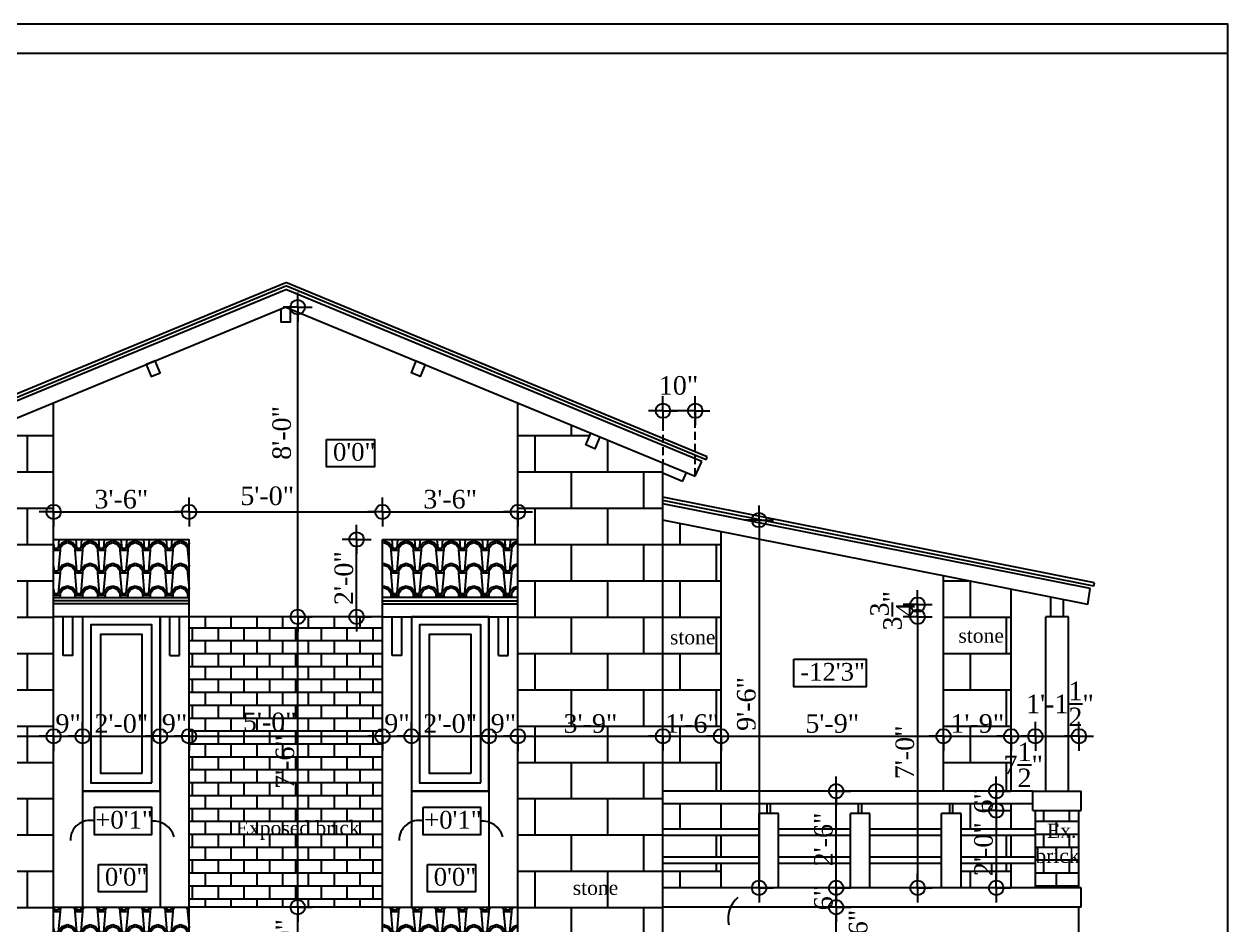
# Model space of a CAD drawing. Extents: x -2842 to -33, y 60 to 555.
# Drawn here: x -1063.2 to -689.8, y 275.9 to 555.1 of the extents above; entities that cross this region are included whole.
import ezdxf

# ---------------------------------------------------------------- set-up
doc = ezdxf.new("R2010")
doc.units = 0
doc.header["$LTSCALE"] = 20
doc.header["$MEASUREMENT"] = 0
doc.header["$PDMODE"] = 34
doc.linetypes.add('HIDDEN2', pattern=[0.1875, 0.125, -0.0625])
doc.layers.get('0').update_dxf_attribs({"linetype": 'CONTINUOUS'})
doc.layers.get('DEFPOINTS').update_dxf_attribs({"linetype": 'CONTINUOUS'})
for name, color, linetype in [('border', 230, 'CONTINUOUS'), ('DIMLINE', 254, 'CONTINUOUS'), ('handrail', 1, 'CONTINUOUS'), ('levels', 2, 'CONTINUOUS'), ('Stone', 8, 'CONTINUOUS'), ('TEXTS', 2, 'CONTINUOUS'), ('tile', 22, 'CONTINUOUS'), ('wall', 13, 'CONTINUOUS'), ('WINDOW', 4, 'CONTINUOUS'), ('WOOD', 7, 'CONTINUOUS')]:
    doc.layers.add(name, color=color, linetype=linetype)
doc.layers.add('correct', color=230, linetype='CONTINUOUS', plot=False)
doc.styles.add('DIMTEXT', font='times_1.ttf')
doc.styles.add('STYLE1', font='times_1.ttf')
doc.styles.add('style5', font='times_1.ttf')
doc.dimstyles.new('ARCH_48_0', dxfattribs={"dimtxt": 5.75, "dimasz": 2.25, "dimexe": 0.25, "dimexo": 0, "dimgap": 1, "dimtad": 1, "dimzin": 3, "dimdsep": 46, "dimlunit": 4, "dimtxsty": 'DIMTEXT', "dimblk": 'BLK', "dimcen": 0, "dimdle": 0.09375, "dimse1": 1, "dimse2": 1, "dimclrd": 254, "dimclrt": 3, "dimadec": 1, "dimazin": 0, "dimtfac": 1, "dimtix": 1, "dimtmove": 2, "dimatfit": 3, "dimldrblk": 'NONE', "dimfxl": 0.25, "dimtvp": 1.4625, "dimtolj": 1, "dimtzin": 15, "dimarcsym": 0})
pattern_1 = [(274.9697, (-144.52428, 7), (-6.99993915, 84.00000736), [6.464304, -155.143247]), (180, (-143.964, 0.56), (-7, -7), [0.56, -6.44]), (0, (-150.964, 0), (7, 7), [1.96, -5.04]), (90, (-149.004, 0), (-7, 7), [0.7, -6.3]), (270, (-144.524, 0.7), (7, -7), [0.7, -6.3]), (0, (-144.524, 0), (7, 7), [0.56, -6.44]), (0, (-150.964, 0.56), (7, 7), [1.4, -5.6]), (85.0303, (-149.56428, 0.56), (6.99993915, 84.00000736), [6.464304, -155.143247]), (52.6961, (-149.56428, 0.91), (-90.99990123, -119.00007519), [1.848056, -182.95725]), (18.4349, (-148.4443, 2.38), (14.000003, 6.999989), [1.770874, -20.365065]), (341.5651, (-146.7643, 2.94), (-14.000003, 6.999989), [1.770874, -20.365065]), (307.3039, (-145.08428, 2.38), (90.99990123, -119.00007519), [1.848056, -182.95725]), (20.2249, (-148.09428, 1.89), (-76.99998085, -28.00005835), [1.417395, -140.321804]), (339.7751, (-146.76428, 2.38), (76.99998085, -28.00005835), [1.417395, -140.321804]), (307.4054, (-145.43428, 1.89), (70.00006967, -90.99994725), [1.498063, -148.308475]), (52.5946, (-149.00428, 0.7), (-70.00006967, -90.99994725), [1.498063, -148.308475])]
pattern_2 = [(0, (-150.9643, 0), (0, 4), []), (90, (-150.964, 0), (-8, 5e-16), [4, -4]), (90, (-146.964, 0), (-8, 5e-16), [-4, 4])]
pattern_3 = [(0, (-150.964, 0), (0, 11.25), []), (90, (-150.964, 0), (-22.5, 1e-15), [11.25, -11.25]), (90, (-139.714, 0), (-22.5, 1e-15), [-11.25, 11.25])]

# ---------------------------------------------------------------- blocks, each defined once
blk = doc.blocks.new('BLK')
for q in [(0, 2), (-2, 0), (2, 0), (0, -2)]:
    blk.add_line((0, 0), q)
blk.add_circle((0, 0), 1)
blk = doc.blocks.new('*D110')
at = {"layer": 'DEFPOINTS', "color": 0, "lineweight": -2}
for p in [(-1099.05, 334.34), (-1054.05, 334.34), (-1054.05, 334.34)]:
    blk.add_point(p, dxfattribs=at)
at = {"layer": 'DIMLINE', "color": 254, "lineweight": -2}
blk.add_line((-1096.8, 334.34), (-1056.3, 334.34), dxfattribs=at)
at = {"layer": 'DIMLINE', "color": 254, "lineweight": -2, "xscale": 2.25, "yscale": 2.25, "zscale": 2.25, "rotation": 180}
blk.add_blockref('BLK', (-1099.05, 334.34), dxfattribs=at)
at = {"layer": 'DIMLINE', "color": 254, "lineweight": -2, "xscale": 2.25, "yscale": 2.25, "zscale": 2.25}
blk.add_blockref('BLK', (-1054.05, 334.34), dxfattribs=at)
at = {"layer": 'DIMLINE', "color": 3, "lineweight": -2, "insert": (-1076.55, 338.27), "char_height": 5.75, "attachment_point": 5, "style": 'DIMTEXT'}
blk.add_mtext('\\A1;3\'-9"', dxfattribs=at)
blk = doc.blocks.new('_None')
blk = doc.blocks.new('*D111')
at = {"layer": 'DEFPOINTS', "color": 0, "lineweight": -2}
for p in [(-1045.05, 334.34), (-1054.05, 320.71), (-1045.05, 320.71)]:
    blk.add_point(p, dxfattribs=at)
at = {"layer": 'DIMLINE', "color": 254, "lineweight": -2}
blk.add_line((-1051.8, 334.34), (-1047.3, 334.34), dxfattribs=at)
at = {"layer": 'DIMLINE', "color": 254, "lineweight": -2, "xscale": 2.25, "yscale": 2.25, "zscale": 2.25, "rotation": 180}
blk.add_blockref('BLK', (-1054.05, 334.34), dxfattribs=at)
at = {"layer": 'DIMLINE', "color": 254, "lineweight": -2, "xscale": 2.25, "yscale": 2.25, "zscale": 2.25}
blk.add_blockref('BLK', (-1045.05, 334.34), dxfattribs=at)
at = {"layer": 'DIMLINE', "color": 3, "lineweight": -2, "insert": (-1049.55, 338.27), "char_height": 5.75, "attachment_point": 5, "style": 'DIMTEXT'}
blk.add_mtext('\\A1;9"', dxfattribs=at)
blk = doc.blocks.new('*D112')
at = {"layer": 'DEFPOINTS', "color": 0, "lineweight": -2}
for p in [(-1021.05, 334.34), (-1045.05, 323.77), (-1021.05, 323.77)]:
    blk.add_point(p, dxfattribs=at)
at = {"layer": 'DIMLINE', "color": 254, "lineweight": -2}
blk.add_line((-1042.8, 334.34), (-1023.3, 334.34), dxfattribs=at)
at = {"layer": 'DIMLINE', "color": 254, "lineweight": -2, "xscale": 2.25, "yscale": 2.25, "zscale": 2.25, "rotation": 180}
blk.add_blockref('BLK', (-1045.05, 334.34), dxfattribs=at)
at = {"layer": 'DIMLINE', "color": 254, "lineweight": -2, "xscale": 2.25, "yscale": 2.25, "zscale": 2.25}
blk.add_blockref('BLK', (-1021.05, 334.34), dxfattribs=at)
at = {"layer": 'DIMLINE', "color": 3, "lineweight": -2, "insert": (-1033.05, 338.26), "char_height": 5.75, "attachment_point": 5, "style": 'DIMTEXT'}
blk.add_mtext('\\A1;2\'-0"', dxfattribs=at)
blk = doc.blocks.new('*D113')
at = {"layer": 'DEFPOINTS', "color": 0, "lineweight": -2}
for p in [(-1012.05, 334.34), (-1021.05, 327.15), (-1012.05, 327.15)]:
    blk.add_point(p, dxfattribs=at)
at = {"layer": 'DIMLINE', "color": 254, "lineweight": -2}
blk.add_line((-1018.8, 334.34), (-1014.3, 334.34), dxfattribs=at)
at = {"layer": 'DIMLINE', "color": 254, "lineweight": -2, "xscale": 2.25, "yscale": 2.25, "zscale": 2.25, "rotation": 180}
blk.add_blockref('BLK', (-1021.05, 334.34), dxfattribs=at)
at = {"layer": 'DIMLINE', "color": 254, "lineweight": -2, "xscale": 2.25, "yscale": 2.25, "zscale": 2.25}
blk.add_blockref('BLK', (-1012.05, 334.34), dxfattribs=at)
at = {"layer": 'DIMLINE', "color": 3, "lineweight": -2, "insert": (-1016.55, 338.27), "char_height": 5.75, "attachment_point": 5, "style": 'DIMTEXT'}
blk.add_mtext('\\A1;9"', dxfattribs=at)
blk = doc.blocks.new('*D114')
at = {"layer": 'DEFPOINTS', "color": 0, "lineweight": -2}
for p in [(-952.05, 334.34), (-1012.05, 327.15), (-952.05, 327.15)]:
    blk.add_point(p, dxfattribs=at)
at = {"layer": 'DIMLINE', "color": 254, "lineweight": -2}
blk.add_line((-1009.8, 334.34), (-954.3, 334.34), dxfattribs=at)
at = {"layer": 'DIMLINE', "color": 254, "lineweight": -2, "xscale": 2.25, "yscale": 2.25, "zscale": 2.25, "rotation": 180}
blk.add_blockref('BLK', (-1012.05, 334.34), dxfattribs=at)
at = {"layer": 'DIMLINE', "color": 254, "lineweight": -2, "xscale": 2.25, "yscale": 2.25, "zscale": 2.25}
blk.add_blockref('BLK', (-952.05, 334.34), dxfattribs=at)
at = {"layer": 'DIMLINE', "color": 3, "lineweight": -2, "insert": (-987.01, 338.75), "char_height": 5.75, "attachment_point": 5, "style": 'DIMTEXT'}
blk.add_mtext('\\A1;5\'-0"', dxfattribs=at)
blk = doc.blocks.new('*D115')
at = {"layer": 'DEFPOINTS', "color": 0, "lineweight": -2}
for p in [(-943.05, 334.34), (-952.05, 329.84), (-943.05, 329.84)]:
    blk.add_point(p, dxfattribs=at)
at = {"layer": 'DIMLINE', "color": 254, "lineweight": -2}
blk.add_line((-949.8, 334.34), (-945.3, 334.34), dxfattribs=at)
at = {"layer": 'DIMLINE', "color": 254, "lineweight": -2, "xscale": 2.25, "yscale": 2.25, "zscale": 2.25, "rotation": 180}
blk.add_blockref('BLK', (-952.05, 334.34), dxfattribs=at)
at = {"layer": 'DIMLINE', "color": 254, "lineweight": -2, "xscale": 2.25, "yscale": 2.25, "zscale": 2.25}
blk.add_blockref('BLK', (-943.05, 334.34), dxfattribs=at)
at = {"layer": 'DIMLINE', "color": 3, "lineweight": -2, "insert": (-947.55, 338.27), "char_height": 5.75, "attachment_point": 5, "style": 'DIMTEXT'}
blk.add_mtext('\\A1;9"', dxfattribs=at)
blk = doc.blocks.new('*D116')
at = {"layer": 'DEFPOINTS', "color": 0, "lineweight": -2}
for p in [(-919.05, 334.34), (-943.05, 324.04), (-919.05, 324.04)]:
    blk.add_point(p, dxfattribs=at)
at = {"layer": 'DIMLINE', "color": 254, "lineweight": -2}
blk.add_line((-940.8, 334.34), (-921.3, 334.34), dxfattribs=at)
at = {"layer": 'DIMLINE', "color": 254, "lineweight": -2, "xscale": 2.25, "yscale": 2.25, "zscale": 2.25, "rotation": 180}
blk.add_blockref('BLK', (-943.05, 334.34), dxfattribs=at)
at = {"layer": 'DIMLINE', "color": 254, "lineweight": -2, "xscale": 2.25, "yscale": 2.25, "zscale": 2.25}
blk.add_blockref('BLK', (-919.05, 334.34), dxfattribs=at)
at = {"layer": 'DIMLINE', "color": 3, "lineweight": -2, "insert": (-931.05, 338.26), "char_height": 5.75, "attachment_point": 5, "style": 'DIMTEXT'}
blk.add_mtext('\\A1;2\'-0"', dxfattribs=at)
blk = doc.blocks.new('*D117')
at = {"layer": 'DEFPOINTS', "color": 0, "lineweight": -2}
for p in [(-910.05, 334.34), (-919.05, 324.04), (-910.05, 322.42)]:
    blk.add_point(p, dxfattribs=at)
at = {"layer": 'DIMLINE', "color": 254, "lineweight": -2}
blk.add_line((-916.8, 334.34), (-912.3, 334.34), dxfattribs=at)
at = {"layer": 'DIMLINE', "color": 254, "lineweight": -2, "xscale": 2.25, "yscale": 2.25, "zscale": 2.25, "rotation": 180}
blk.add_blockref('BLK', (-919.05, 334.34), dxfattribs=at)
at = {"layer": 'DIMLINE', "color": 254, "lineweight": -2, "xscale": 2.25, "yscale": 2.25, "zscale": 2.25}
blk.add_blockref('BLK', (-910.05, 334.34), dxfattribs=at)
at = {"layer": 'DIMLINE', "color": 3, "lineweight": -2, "insert": (-914.55, 338.27), "char_height": 5.75, "attachment_point": 5, "style": 'DIMTEXT'}
blk.add_mtext('\\A1;9"', dxfattribs=at)
blk = doc.blocks.new('*D118')
at = {"layer": 'DEFPOINTS', "color": 0, "lineweight": -2}
for p in [(-865.05, 334.34), (-910.05, 322.42), (-865.05, 322.42)]:
    blk.add_point(p, dxfattribs=at)
at = {"layer": 'DIMLINE', "color": 254, "lineweight": -2}
blk.add_line((-907.8, 334.34), (-867.3, 334.34), dxfattribs=at)
at = {"layer": 'DIMLINE', "color": 254, "lineweight": -2, "xscale": 2.25, "yscale": 2.25, "zscale": 2.25, "rotation": 180}
blk.add_blockref('BLK', (-910.05, 334.34), dxfattribs=at)
at = {"layer": 'DIMLINE', "color": 254, "lineweight": -2, "xscale": 2.25, "yscale": 2.25, "zscale": 2.25}
blk.add_blockref('BLK', (-865.05, 334.34), dxfattribs=at)
at = {"layer": 'DIMLINE', "color": 3, "lineweight": -2, "insert": (-887.55, 338.27), "char_height": 5.75, "attachment_point": 5, "style": 'DIMTEXT'}
blk.add_mtext('\\A1;3\'-9"', dxfattribs=at)
blk = doc.blocks.new('*D119')
at = {"layer": 'DEFPOINTS', "color": 0, "lineweight": -2}
for p in [(-865.05, 354.96), (-847.05, 354.96), (-847.05, 334.34)]:
    blk.add_point(p, dxfattribs=at)
at = {"layer": 'DIMLINE', "color": 254, "lineweight": -2}
blk.add_line((-862.8, 334.34), (-849.3, 334.34), dxfattribs=at)
at = {"layer": 'DIMLINE', "color": 254, "lineweight": -2, "xscale": 2.25, "yscale": 2.25, "zscale": 2.25, "rotation": 180}
blk.add_blockref('BLK', (-865.05, 334.34), dxfattribs=at)
at = {"layer": 'DIMLINE', "color": 254, "lineweight": -2, "xscale": 2.25, "yscale": 2.25, "zscale": 2.25}
blk.add_blockref('BLK', (-847.05, 334.34), dxfattribs=at)
at = {"layer": 'DIMLINE', "color": 3, "lineweight": -2, "insert": (-856.05, 338.26), "char_height": 5.75, "attachment_point": 5, "style": 'DIMTEXT'}
blk.add_mtext('\\A1;1\'-6"', dxfattribs=at)
blk = doc.blocks.new('*D120')
at = {"layer": 'DEFPOINTS', "color": 0, "lineweight": -2}
for p in [(-847.05, 354.96), (-778.05, 354.96), (-778.05, 334.34)]:
    blk.add_point(p, dxfattribs=at)
at = {"layer": 'DIMLINE', "color": 254, "lineweight": -2}
blk.add_line((-844.8, 334.34), (-780.3, 334.34), dxfattribs=at)
at = {"layer": 'DIMLINE', "color": 254, "lineweight": -2, "xscale": 2.25, "yscale": 2.25, "zscale": 2.25, "rotation": 180}
blk.add_blockref('BLK', (-847.05, 334.34), dxfattribs=at)
at = {"layer": 'DIMLINE', "color": 254, "lineweight": -2, "xscale": 2.25, "yscale": 2.25, "zscale": 2.25}
blk.add_blockref('BLK', (-778.05, 334.34), dxfattribs=at)
at = {"layer": 'DIMLINE', "color": 3, "lineweight": -2, "insert": (-812.55, 338.27), "char_height": 5.75, "attachment_point": 5, "style": 'DIMTEXT'}
blk.add_mtext('\\A1;5\'-9"', dxfattribs=at)
blk = doc.blocks.new('*D121')
at = {"layer": 'DEFPOINTS', "color": 0, "lineweight": -2}
for p in [(-778.05, 354.96), (-757.05, 354.96), (-757.05, 334.34)]:
    blk.add_point(p, dxfattribs=at)
at = {"layer": 'DIMLINE', "color": 254, "lineweight": -2}
blk.add_line((-775.8, 334.34), (-759.3, 334.34), dxfattribs=at)
at = {"layer": 'DIMLINE', "color": 254, "lineweight": -2, "xscale": 2.25, "yscale": 2.25, "zscale": 2.25, "rotation": 180}
blk.add_blockref('BLK', (-778.05, 334.34), dxfattribs=at)
at = {"layer": 'DIMLINE', "color": 254, "lineweight": -2, "xscale": 2.25, "yscale": 2.25, "zscale": 2.25}
blk.add_blockref('BLK', (-757.05, 334.34), dxfattribs=at)
at = {"layer": 'DIMLINE', "color": 3, "lineweight": -2, "insert": (-767.55, 338.27), "char_height": 5.75, "attachment_point": 5, "style": 'DIMTEXT'}
blk.add_mtext('\\A1;1\'-9"', dxfattribs=at)
blk = doc.blocks.new('*D122')
at = {"layer": 'DEFPOINTS', "color": 0, "lineweight": -2}
for p in [(-757.05, 344.58), (-749.55, 334.34), (-749.55, 308.77)]:
    blk.add_point(p, dxfattribs=at)
at = {"layer": 'DIMLINE', "color": 254, "lineweight": -2}
blk.add_line((-754.8, 334.34), (-751.8, 334.34), dxfattribs=at)
at = {"layer": 'DIMLINE', "color": 254, "lineweight": -2, "xscale": 2.25, "yscale": 2.25, "zscale": 2.25, "rotation": 180}
blk.add_blockref('BLK', (-757.05, 334.34), dxfattribs=at)
at = {"layer": 'DIMLINE', "color": 254, "lineweight": -2, "xscale": 2.25, "yscale": 2.25, "zscale": 2.25}
blk.add_blockref('BLK', (-749.55, 334.34), dxfattribs=at)
at = {"layer": 'DIMLINE', "color": 3, "lineweight": -2, "insert": (-753.3, 325.48), "char_height": 5.75, "attachment_point": 5, "style": 'DIMTEXT'}
blk.add_mtext('\\A1;7{\\H1.000000x;\\S1/2;}"', dxfattribs=at)
blk = doc.blocks.new('*D123')
at = {"layer": 'DEFPOINTS', "color": 0, "lineweight": -2}
for p in [(-736.05, 334.34), (-749.55, 308.77), (-736.05, 308.77)]:
    blk.add_point(p, dxfattribs=at)
at = {"layer": 'DIMLINE', "color": 254, "lineweight": -2}
blk.add_line((-747.3, 334.34), (-738.3, 334.34), dxfattribs=at)
at = {"layer": 'DIMLINE', "color": 254, "lineweight": -2, "xscale": 2.25, "yscale": 2.25, "zscale": 2.25, "rotation": 180}
blk.add_blockref('BLK', (-749.55, 334.34), dxfattribs=at)
at = {"layer": 'DIMLINE', "color": 254, "lineweight": -2, "xscale": 2.25, "yscale": 2.25, "zscale": 2.25}
blk.add_blockref('BLK', (-736.05, 334.34), dxfattribs=at)
at = {"layer": 'DIMLINE', "color": 3, "lineweight": -2, "insert": (-741.92, 344.38), "char_height": 5.75, "attachment_point": 5, "style": 'DIMTEXT'}
blk.add_mtext('\\A1;1\'-1{\\H1.000000x;\\S1/2;}"', dxfattribs=at)
blk = doc.blocks.new('*D127')
at = {"layer": 'DEFPOINTS', "color": 0, "lineweight": -2}
for p in [(-811.33, 281.36), (-798.26, 281.36), (-798.26, 263.36)]:
    blk.add_point(p, dxfattribs=at)
at = {"layer": 'DIMLINE', "color": 254, "lineweight": -2}
blk.add_line((-811.33, 265.61), (-811.33, 279.11), dxfattribs=at)
at = {"layer": 'DIMLINE', "color": 254, "lineweight": -2, "xscale": 2.25, "yscale": 2.25, "zscale": 2.25}
for p, rotation in [((-811.33, 281.36), 90), ((-811.33, 263.36), 270)]:
    blk.add_blockref('BLK', p, dxfattribs=dict(at, rotation=rotation))
at = {"layer": 'DIMLINE', "color": 3, "lineweight": -2, "insert": (-804.49, 272.23), "char_height": 5.75, "attachment_point": 5, "rotation": 90, "style": 'DIMTEXT'}
blk.add_mtext('\\A1;1\'-6"', dxfattribs=at)
blk = doc.blocks.new('*D128')
at = {"layer": 'DEFPOINTS', "color": 0, "lineweight": -2}
for p in [(-811.33, 287.36), (-798.26, 287.36), (-798.26, 281.36)]:
    blk.add_point(p, dxfattribs=at)
at = {"layer": 'DIMLINE', "color": 254, "lineweight": -2}
for p, q in [((-811.33, 289.61), (-811.33, 291.86)), ((-811.33, 281.36), (-811.33, 287.36)), ((-811.33, 279.11), (-811.33, 276.86))]:
    blk.add_line(p, q, dxfattribs=at)
at = {"layer": 'DIMLINE', "color": 254, "lineweight": -2, "xscale": 2.25, "yscale": 2.25, "zscale": 2.25}
for p, rotation in [((-811.33, 287.36), 270), ((-811.33, 281.36), 90)]:
    blk.add_blockref('BLK', p, dxfattribs=dict(at, rotation=rotation))
at = {"layer": 'DIMLINE', "color": 3, "lineweight": -2, "insert": (-815.25, 284.36), "char_height": 5.75, "attachment_point": 5, "rotation": 90, "style": 'DIMTEXT'}
blk.add_mtext('\\A1;6"', dxfattribs=at)
blk = doc.blocks.new('*D129')
at = {"layer": 'DEFPOINTS', "color": 0, "lineweight": -2}
for p in [(-811.33, 317.36), (-795.35, 317.36), (-798.26, 287.36)]:
    blk.add_point(p, dxfattribs=at)
at = {"layer": 'DIMLINE', "color": 254, "lineweight": -2}
blk.add_line((-811.33, 289.61), (-811.33, 315.11), dxfattribs=at)
at = {"layer": 'DIMLINE', "color": 254, "lineweight": -2, "xscale": 2.25, "yscale": 2.25, "zscale": 2.25}
for p, rotation in [((-811.33, 317.36), 90), ((-811.33, 287.36), 270)]:
    blk.add_blockref('BLK', p, dxfattribs=dict(at, rotation=rotation))
at = {"layer": 'DIMLINE', "color": 3, "lineweight": -2, "insert": (-815.25, 302.36), "char_height": 5.75, "attachment_point": 5, "rotation": 90, "style": 'DIMTEXT'}
blk.add_mtext('\\A1;2\'-6"', dxfattribs=at)
blk = doc.blocks.new('*D130')
at = {"layer": 'DEFPOINTS', "color": 0, "lineweight": -2}
for p in [(-739.3, 371.36), (-786.08, 287.36), (-736.05, 287.36)]:
    blk.add_point(p, dxfattribs=at)
at = {"layer": 'DIMLINE', "color": 254, "lineweight": -2}
blk.add_line((-786.08, 369.11), (-786.08, 289.61), dxfattribs=at)
at = {"layer": 'DIMLINE', "color": 254, "lineweight": -2, "xscale": 2.25, "yscale": 2.25, "zscale": 2.25}
for p, rotation in [((-786.08, 371.36), 90), ((-786.08, 287.36), 270)]:
    blk.add_blockref('BLK', p, dxfattribs=dict(at, rotation=rotation))
at = {"layer": 'DIMLINE', "color": 3, "lineweight": -2, "insert": (-790.02, 329.36), "char_height": 5.75, "attachment_point": 5, "rotation": 90, "style": 'DIMTEXT'}
blk.add_mtext('\\A1;7\'-0"', dxfattribs=at)
blk = doc.blocks.new('*D131')
at = {"layer": 'DEFPOINTS', "color": 0, "lineweight": -2}
for p in [(-865.05, 401.36), (-865.05, 287.36), (-835.24, 287.36)]:
    blk.add_point(p, dxfattribs=at)
at = {"layer": 'DIMLINE', "color": 254, "lineweight": -2}
blk.add_line((-835.24, 399.11), (-835.24, 289.61), dxfattribs=at)
at = {"layer": 'DIMLINE', "color": 254, "lineweight": -2, "xscale": 2.25, "yscale": 2.25, "zscale": 2.25}
for p, rotation in [((-835.24, 401.36), 90), ((-835.24, 287.36), 270)]:
    blk.add_blockref('BLK', p, dxfattribs=dict(at, rotation=rotation))
at = {"layer": 'DIMLINE', "color": 3, "lineweight": -2, "insert": (-839.17, 344.36), "char_height": 5.75, "attachment_point": 5, "rotation": 90, "style": 'DIMTEXT'}
blk.add_mtext('\\A1;9\'-6"', dxfattribs=at)
blk = doc.blocks.new('*D132')
at = {"layer": 'DEFPOINTS', "color": 0, "lineweight": -2}
for p in [(-786.08, 375.14), (-733.3, 375.14), (-746.3, 371.36)]:
    blk.add_point(p, dxfattribs=at)
at = {"layer": 'DIMLINE', "color": 254, "lineweight": -2}
for p, q in [((-786.08, 377.39), (-786.08, 379.64)), ((-786.08, 371.36), (-786.08, 375.14)), ((-786.08, 369.11), (-786.08, 366.86))]:
    blk.add_line(p, q, dxfattribs=at)
at = {"layer": 'DIMLINE', "color": 254, "lineweight": -2, "xscale": 2.25, "yscale": 2.25, "zscale": 2.25}
for p, rotation in [((-786.08, 375.14), 270), ((-786.08, 371.36), 90)]:
    blk.add_blockref('BLK', p, dxfattribs=dict(at, rotation=rotation))
at = {"layer": 'DIMLINE', "color": 3, "lineweight": -2, "insert": (-793.88, 373.25), "char_height": 5.75, "attachment_point": 5, "rotation": 90, "style": 'DIMTEXT'}
blk.add_mtext('\\A1;3{\\H1.000000x;\\S3/4;}"', dxfattribs=at)
blk = doc.blocks.new('*D133')
at = {"layer": 'DEFPOINTS', "color": 0, "lineweight": -2}
for p in [(-742.8, 317.36), (-761.68, 311.36), (-742.8, 311.36)]:
    blk.add_point(p, dxfattribs=at)
at = {"layer": 'DIMLINE', "color": 254, "lineweight": -2}
for p, q in [((-761.68, 319.61), (-761.68, 321.86)), ((-761.68, 317.36), (-761.68, 311.36)), ((-761.68, 309.11), (-761.68, 306.86))]:
    blk.add_line(p, q, dxfattribs=at)
at = {"layer": 'DIMLINE', "color": 254, "lineweight": -2, "xscale": 2.25, "yscale": 2.25, "zscale": 2.25}
for p, rotation in [((-761.68, 317.36), 270), ((-761.68, 311.36), 90)]:
    blk.add_blockref('BLK', p, dxfattribs=dict(at, rotation=rotation))
at = {"layer": 'DIMLINE', "color": 3, "lineweight": -2, "insert": (-765.61, 314.36), "char_height": 5.75, "attachment_point": 5, "rotation": 90, "style": 'DIMTEXT'}
blk.add_mtext('\\A1;6"', dxfattribs=at)
blk = doc.blocks.new('*D134')
at = {"layer": 'DEFPOINTS', "color": 0, "lineweight": -2}
for p in [(-742.8, 311.36), (-761.68, 287.36), (-742.8, 287.36)]:
    blk.add_point(p, dxfattribs=at)
at = {"layer": 'DIMLINE', "color": 254, "lineweight": -2}
blk.add_line((-761.68, 309.11), (-761.68, 289.61), dxfattribs=at)
at = {"layer": 'DIMLINE', "color": 254, "lineweight": -2, "xscale": 2.25, "yscale": 2.25, "zscale": 2.25}
for p, rotation in [((-761.68, 311.36), 90), ((-761.68, 287.36), 270)]:
    blk.add_blockref('BLK', p, dxfattribs=dict(at, rotation=rotation))
at = {"layer": 'DIMLINE', "color": 3, "lineweight": -2, "insert": (-765.61, 299.36), "char_height": 5.75, "attachment_point": 5, "rotation": 90, "style": 'DIMTEXT'}
blk.add_mtext('\\A1;2\'-0"', dxfattribs=at)
blk = doc.blocks.new('*D153')
at = {"layer": 'DEFPOINTS', "color": 0, "lineweight": -2}
for p in [(-865.05, 435.24), (-855.05, 414.97), (-865.05, 414.03)]:
    blk.add_point(p, dxfattribs=at)
at = {"layer": 'DIMLINE', "color": 254, "lineweight": -2}
blk.add_line((-857.3, 435.24), (-862.8, 435.24), dxfattribs=at)
at = {"layer": 'DIMLINE', "color": 254, "lineweight": -2, "xscale": 2.25, "yscale": 2.25, "zscale": 2.25, "rotation": 180}
blk.add_blockref('BLK', (-865.05, 435.24), dxfattribs=at)
at = {"layer": 'DIMLINE', "color": 254, "lineweight": -2, "xscale": 2.25, "yscale": 2.25, "zscale": 2.25}
blk.add_blockref('BLK', (-855.05, 435.24), dxfattribs=at)
at = {"layer": 'DIMLINE', "color": 3, "lineweight": -2, "insert": (-860.22, 443.05), "char_height": 5.75, "attachment_point": 5, "style": 'DIMTEXT'}
blk.add_mtext('\\A1;10"', dxfattribs=at)
blk = doc.blocks.new('*D156')
at = {"layer": 'DEFPOINTS', "color": 0, "lineweight": -2}
for p in [(-978.34, 281.36), (-961.87, 281.36), (-964.75, 257.36)]:
    blk.add_point(p, dxfattribs=at)
at = {"layer": 'DIMLINE', "color": 254, "lineweight": -2}
blk.add_line((-978.34, 259.61), (-978.34, 279.11), dxfattribs=at)
at = {"layer": 'DIMLINE', "color": 254, "lineweight": -2, "xscale": 2.25, "yscale": 2.25, "zscale": 2.25}
for p, rotation in [((-978.34, 281.36), 90), ((-978.34, 257.36), 270)]:
    blk.add_blockref('BLK', p, dxfattribs=dict(at, rotation=rotation))
at = {"layer": 'DIMLINE', "color": 3, "lineweight": -2, "insert": (-982.27, 269.36), "char_height": 5.75, "attachment_point": 5, "rotation": 90, "style": 'DIMTEXT'}
blk.add_mtext('\\A1;2\'-0"', dxfattribs=at)
blk = doc.blocks.new('*D157')
at = {"layer": 'DEFPOINTS', "color": 0, "lineweight": -2}
for p in [(-978.34, 371.36), (-961.87, 371.36), (-961.87, 281.36)]:
    blk.add_point(p, dxfattribs=at)
at = {"layer": 'DIMLINE', "color": 254, "lineweight": -2}
blk.add_line((-978.34, 283.61), (-978.34, 369.11), dxfattribs=at)
at = {"layer": 'DIMLINE', "color": 254, "lineweight": -2, "xscale": 2.25, "yscale": 2.25, "zscale": 2.25}
for p, rotation in [((-978.34, 371.36), 90), ((-978.34, 281.36), 270)]:
    blk.add_blockref('BLK', p, dxfattribs=dict(at, rotation=rotation))
at = {"layer": 'DIMLINE', "color": 3, "lineweight": -2, "insert": (-982.28, 326.36), "char_height": 5.75, "attachment_point": 5, "rotation": 90, "style": 'DIMTEXT'}
blk.add_mtext('\\A1;7\'-6"', dxfattribs=at)
blk = doc.blocks.new('*D158')
at = {"layer": 'DEFPOINTS', "color": 0, "lineweight": -2}
for p in [(-960.09, 395.36), (-952.05, 395.36), (-961.87, 371.36)]:
    blk.add_point(p, dxfattribs=at)
at = {"layer": 'DIMLINE', "color": 254, "lineweight": -2}
blk.add_line((-960.09, 373.61), (-960.09, 393.11), dxfattribs=at)
at = {"layer": 'DIMLINE', "color": 254, "lineweight": -2, "xscale": 2.25, "yscale": 2.25, "zscale": 2.25}
for p, rotation in [((-960.09, 395.36), 90), ((-960.09, 371.36), 270)]:
    blk.add_blockref('BLK', p, dxfattribs=dict(at, rotation=rotation))
at = {"layer": 'DIMLINE', "color": 3, "lineweight": -2, "insert": (-964.02, 383.36), "char_height": 5.75, "attachment_point": 5, "rotation": 90, "style": 'DIMTEXT'}
blk.add_mtext('\\A1;2\'-0"', dxfattribs=at)
blk = doc.blocks.new('*D159')
at = {"layer": 'DEFPOINTS', "color": 0, "lineweight": -2}
for p in [(-982.05, 467.36), (-978.34, 467.36), (-1003.87, 371.36)]:
    blk.add_point(p, dxfattribs=at)
at = {"layer": 'DIMLINE', "color": 254, "lineweight": -2}
blk.add_line((-978.34, 373.61), (-978.34, 465.11), dxfattribs=at)
at = {"layer": 'DIMLINE', "color": 254, "lineweight": -2, "xscale": 2.25, "yscale": 2.25, "zscale": 2.25}
for p, rotation in [((-978.34, 467.36), 90), ((-978.34, 371.36), 270)]:
    blk.add_blockref('BLK', p, dxfattribs=dict(at, rotation=rotation))
at = {"layer": 'DIMLINE', "color": 3, "lineweight": -2, "insert": (-983.29, 428.36), "char_height": 5.75, "attachment_point": 5, "rotation": 90, "style": 'DIMTEXT'}
blk.add_mtext('\\A1;8\'-0"', dxfattribs=at)
blk = doc.blocks.new('*D160')
at = {"layer": 'DEFPOINTS', "color": 0, "lineweight": -2}
for p in [(-1012.05, 403.87), (-1054.05, 395.36), (-1012.05, 395.36)]:
    blk.add_point(p, dxfattribs=at)
at = {"layer": 'DIMLINE', "color": 254, "lineweight": -2}
blk.add_line((-1051.8, 403.87), (-1014.3, 403.87), dxfattribs=at)
at = {"layer": 'DIMLINE', "color": 254, "lineweight": -2, "xscale": 2.25, "yscale": 2.25, "zscale": 2.25, "rotation": 180}
blk.add_blockref('BLK', (-1054.05, 403.87), dxfattribs=at)
at = {"layer": 'DIMLINE', "color": 254, "lineweight": -2, "xscale": 2.25, "yscale": 2.25, "zscale": 2.25}
blk.add_blockref('BLK', (-1012.05, 403.87), dxfattribs=at)
at = {"layer": 'DIMLINE', "color": 3, "lineweight": -2, "insert": (-1033.05, 407.8), "char_height": 5.75, "attachment_point": 5, "style": 'DIMTEXT'}
blk.add_mtext('\\A1;3\'-6"', dxfattribs=at)
blk = doc.blocks.new('*D161')
at = {"layer": 'DEFPOINTS', "color": 0, "lineweight": -2}
for p in [(-952.05, 403.87), (-1012.05, 395.36), (-952.05, 395.36)]:
    blk.add_point(p, dxfattribs=at)
at = {"layer": 'DIMLINE', "color": 254, "lineweight": -2}
blk.add_line((-1009.8, 403.87), (-954.3, 403.87), dxfattribs=at)
at = {"layer": 'DIMLINE', "color": 254, "lineweight": -2, "xscale": 2.25, "yscale": 2.25, "zscale": 2.25, "rotation": 180}
blk.add_blockref('BLK', (-1012.05, 403.87), dxfattribs=at)
at = {"layer": 'DIMLINE', "color": 254, "lineweight": -2, "xscale": 2.25, "yscale": 2.25, "zscale": 2.25}
blk.add_blockref('BLK', (-952.05, 403.87), dxfattribs=at)
at = {"layer": 'DIMLINE', "color": 3, "lineweight": -2, "insert": (-987.8, 408.83), "char_height": 5.75, "attachment_point": 5, "style": 'DIMTEXT'}
blk.add_mtext('\\A1;5\'-0"', dxfattribs=at)
blk = doc.blocks.new('*D162')
at = {"layer": 'DEFPOINTS', "color": 0, "lineweight": -2}
for p in [(-910.05, 403.87), (-952.05, 395.36), (-910.05, 395.36)]:
    blk.add_point(p, dxfattribs=at)
at = {"layer": 'DIMLINE', "color": 254, "lineweight": -2}
blk.add_line((-949.8, 403.87), (-912.3, 403.87), dxfattribs=at)
at = {"layer": 'DIMLINE', "color": 254, "lineweight": -2, "xscale": 2.25, "yscale": 2.25, "zscale": 2.25, "rotation": 180}
blk.add_blockref('BLK', (-952.05, 403.87), dxfattribs=at)
at = {"layer": 'DIMLINE', "color": 254, "lineweight": -2, "xscale": 2.25, "yscale": 2.25, "zscale": 2.25}
blk.add_blockref('BLK', (-910.05, 403.87), dxfattribs=at)
at = {"layer": 'DIMLINE', "color": 3, "lineweight": -2, "insert": (-931.05, 407.8), "char_height": 5.75, "attachment_point": 5, "style": 'DIMTEXT'}
blk.add_mtext('\\A1;3\'-6"', dxfattribs=at)

msp = doc.modelspace()

# ---------------------------------------------------------------- hatches: boundary and pattern name
at = {"layer": 'Stone', "lineweight": -2}
h = msp.add_hatch(dxfattribs=at)
h.set_pattern_fill('BRICK', color=8, scale=45, style=0)
h.set_pattern_definition(pattern_3)
h.paths.add_polyline_path([(-1076.686, 428.323), (-1075.161, 424.626), (-1077.934, 423.482), (-1079.46, 427.179), (-1099.048, 419.099), (-1099.048, 173.363), (-1054.048, 173.363), (-1054.048, 437.662)])
h = msp.add_hatch(dxfattribs=at)
h.set_pattern_fill('BRICK', color=8, scale=45, style=0)
h.set_pattern_definition(pattern_3)
h.paths.add_polyline_path([(-884.636, 427.179), (-886.161, 423.482), (-888.934, 424.626), (-887.409, 428.323), (-910.048, 437.662), (-910.048, 173.363), (-865.048, 173.363), (-865.048, 419.099)])
h = msp.add_hatch(dxfattribs=at)
h.set_pattern_fill('BRICK', color=8, scale=45, style=0)
h.set_pattern_definition(pattern_3)
h.paths.add_polyline_path([(-847.048, 397.781), (-865.048, 401.363), (-865.048, 317.363), (-847.048, 317.363)])
h = msp.add_hatch(dxfattribs=at)
h.set_pattern_fill('BRICK', color=8, scale=45, style=0)
h.set_pattern_definition(pattern_3)
h.paths.add_polyline_path([(-757.048, 379.871), (-778.048, 384.05), (-778.048, 317.363), (-757.048, 317.363)])
h = msp.add_hatch(dxfattribs=at)
h.set_pattern_fill('BRICK', color=8, scale=45, style=0)
h.set_pattern_definition(pattern_3)
h.paths.add_polyline_path([(-862.048, 313.363), (-862.048, 305.696), (-847.048, 305.696), (-847.048, 313.363)])
h = msp.add_hatch(dxfattribs=at)
h.set_pattern_fill('BRICK', color=8, scale=45, style=0)
h.set_pattern_definition(pattern_3)
h.paths.add_polyline_path([(-757.048, 305.696), (-757.048, 313.363), (-775.11, 313.363), (-775.11, 310.363), (-772.61, 310.363), (-772.61, 305.696)])
h = msp.add_hatch(dxfattribs=at)
h.set_pattern_fill('BRICK', color=8, scale=45, style=0)
h.set_pattern_definition(pattern_3)
h.paths.add_polyline_path([(-847.048, 297.03), (-847.048, 303.696), (-862.048, 303.696), (-862.048, 297.03)])
h = msp.add_hatch(dxfattribs=at)
h.set_pattern_fill('BRICK', color=8, scale=45, style=0)
h.set_pattern_definition(pattern_3)
h.paths.add_polyline_path([(-772.61, 303.696), (-772.61, 297.03), (-757.048, 297.03), (-757.048, 303.696)])
h = msp.add_hatch(dxfattribs=at)
h.set_pattern_fill('BRICK', color=8, scale=45, style=0)
h.set_pattern_definition(pattern_3)
h.paths.add_polyline_path([(-865.048, 295.03), (-865.048, 287.363), (-847.048, 287.363), (-847.048, 295.03)])
h = msp.add_hatch(dxfattribs=at)
h.set_pattern_fill('BRICK', color=8, scale=45, style=0)
h.set_pattern_definition(pattern_3)
h.paths.add_polyline_path([(-772.61, 295.03), (-772.61, 287.363), (-757.048, 287.363), (-757.048, 295.03)])
at = {"layer": 'tile', "lineweight": -2}
h = msp.add_hatch(dxfattribs=at)
h.set_pattern_fill('SPANTILE', color=256, scale=7, style=0)
h.set_pattern_definition(pattern_1)
h.paths.add_polyline_path([(-1012.048, 377.363), (-1012.048, 395.363), (-1054.048, 395.363), (-1054.048, 377.363)])
h = msp.add_hatch(dxfattribs=at)
h.set_pattern_fill('SPANTILE', color=256, scale=7, style=0)
h.set_pattern_definition(pattern_1)
h.paths.add_polyline_path([(-910.048, 377.363), (-910.048, 395.363), (-952.048, 395.363), (-952.048, 377.363)])
h = msp.add_hatch(dxfattribs=at)
h.set_pattern_fill('BRICK', color=256, scale=16, style=0)
h.set_pattern_definition(pattern_2)
h.paths.add_polyline_path([(-1012.048, 281.363), (-952.048, 281.363), (-952.048, 371.363), (-1012.048, 371.363)])
h = msp.add_hatch(dxfattribs=at)
h.set_pattern_fill('BRICK', color=256, scale=16, style=0)
h.set_pattern_definition(pattern_2)
h.paths.add_polyline_path([(-736.048, 311.363), (-749.548, 311.363), (-749.548, 287.363), (-736.048, 287.363)])
h = msp.add_hatch(dxfattribs=at)
h.set_pattern_fill('SPANTILE', color=256, scale=7, style=0)
h.set_pattern_definition(pattern_1)
h.paths.add_polyline_path([(-1012.048, 263.363), (-1012.048, 281.363), (-1054.048, 281.363), (-1054.048, 263.363)])
h = msp.add_hatch(dxfattribs=at)
h.set_pattern_fill('SPANTILE', color=256, scale=7, style=0)
h.set_pattern_definition(pattern_1)
h.paths.add_polyline_path([(-910.048, 263.363), (-910.048, 281.363), (-952.048, 281.363), (-952.048, 263.363)])

# ---------------------------------------------------------------- linework, layer by layer
at = {"layer": 'border', "lineweight": -2}
msp.add_line((-689.822, 546.009), (-1314.154, 546.009), dxfattribs=at)
at = {"layer": 'correct', "color": 3, "lineweight": -2}
msp.add_lwpolyline([(-1314.154, 555.071), (-1314.154, 60.071), (-689.822, 60.071), (-689.822, 555.071)], close=True, dxfattribs=at)
at = {"layer": 'DIMLINE', "color": 8, "linetype": 'HIDDEN2', "lineweight": -2}
for p, q in [((-865.048, 435.245), (-865.048, 419.099)), ((-855.048, 414.974), (-855.048, 436.245))]:
    msp.add_line(p, q, dxfattribs=at)
at = {"layer": 'handrail', "lineweight": -2}
for p, q in [((-750.298, 317.363), (-865.048, 317.363)), ((-750.298, 313.363), (-865.048, 313.363)), ((-832.735, 310.363), (-832.735, 313.363)), ((-831.735, 310.363), (-831.735, 313.363)), ((-804.423, 310.363), (-804.423, 313.363)), ((-803.423, 310.363), (-803.423, 313.363)), ((-776.11, 310.363), (-776.11, 313.363)), ((-775.11, 310.363), (-775.11, 313.363)), ((-865.048, 305.696), (-835.235, 305.696)), ((-865.048, 303.696), (-835.235, 303.696)), ((-829.235, 305.696), (-806.923, 305.696)), ((-829.235, 303.696), (-806.923, 303.696)), ((-800.923, 305.696), (-778.61, 305.696)), ((-800.923, 303.696), (-778.61, 303.696)), ((-772.61, 305.696), (-749.548, 305.696)), ((-772.61, 303.696), (-749.548, 303.696)), ((-865.048, 297.03), (-835.235, 297.03)), ((-865.048, 295.03), (-835.235, 295.03)), ((-829.235, 297.03), (-806.923, 297.03)), ((-829.235, 295.03), (-806.923, 295.03)), ((-800.923, 297.03), (-778.61, 297.03)), ((-800.923, 295.03), (-778.61, 295.03)), ((-772.61, 297.03), (-749.548, 297.03)), ((-772.61, 295.03), (-749.548, 295.03))]:
    msp.add_line(p, q, dxfattribs=at)
at = {"layer": 'handrail', "color": 7, "lineweight": -2}
for p, q in [((-835.235, 287.363), (-835.235, 310.363)), ((-829.235, 310.363), (-835.235, 310.363)), ((-829.235, 287.363), (-829.235, 310.363)), ((-806.923, 287.363), (-806.923, 310.363)), ((-800.923, 310.363), (-806.923, 310.363)), ((-800.923, 287.363), (-800.923, 310.363)), ((-778.61, 287.363), (-778.61, 310.363)), ((-772.61, 310.363), (-778.61, 310.363)), ((-772.61, 287.363), (-772.61, 310.363))]:
    msp.add_line(p, q, dxfattribs=at)
at = {"layer": 'levels', "color": 0}
for points in [[(-969.364, 426.353), (-954.483, 426.353), (-954.483, 417.817), (-969.364, 417.817)], [(-824.455, 358.196), (-802.049, 358.196), (-802.049, 349.661), (-824.455, 349.661)], [(-1041.383, 312.326), (-1023.656, 312.326), (-1023.656, 303.791), (-1041.383, 303.791)], [(-939.383, 312.326), (-921.656, 312.326), (-921.656, 303.791), (-939.383, 303.791)], [(-1040.122, 294.654), (-1025.241, 294.654), (-1025.241, 286.118), (-1040.122, 286.118)], [(-938.122, 294.654), (-923.241, 294.654), (-923.241, 286.118), (-938.122, 286.118)]]:
    msp.add_lwpolyline(points, close=True, dxfattribs=at)
for centre, radius, start, end in [((-1042.877, 302.276), 5.973, 75.51365, 182.2589), ((-1023.181, 301.313), 6.762, 16.30846, 94.02642), ((-940.877, 302.276), 5.973, 75.51365, 182.2589), ((-921.181, 301.313), 6.762, 16.30846, 94.02642), ((-836.333, 277.852), 8.525, 129.7612, 193.36592)]:
    msp.add_arc(centre, radius, start, end, dxfattribs=at)
at = {"layer": 'tile', "lineweight": -2}
for p, q in [((-1112.79, 420.982), (-982.048, 474.988)), ((-851.306, 420.982), (-982.048, 474.988)), ((-1112.393, 420.064), (-982.048, 473.899)), ((-851.702, 420.064), (-982.048, 473.899)), ((-851.702, 420.064), (-851.306, 420.982)), ((-731.224, 381.863), (-865.048, 408.461)), ((-731.419, 380.882), (-865.048, 407.442)), ((-731.419, 380.882), (-731.224, 381.863)), ((-1054.048, 377.363), (-1012.048, 377.363)), ((-910.048, 377.363), (-952.048, 377.363)), ((-910.048, 377.363), (-952.048, 377.363)), ((-1012.048, 376.363), (-1054.048, 376.363)), ((-952.048, 376.363), (-910.048, 376.363))]:
    msp.add_line(p, q, dxfattribs=at)
at = {"layer": 'tile', "color": 8, "lineweight": -2}
for p, q in [((-847.048, 317.363), (-847.048, 397.781)), ((-778.048, 317.363), (-778.048, 384.05)), ((-757.048, 317.363), (-757.048, 379.871)), ((-847.048, 305.696), (-847.048, 313.363)), ((-757.048, 305.696), (-757.048, 313.363)), ((-847.048, 297.03), (-847.048, 303.696)), ((-757.048, 297.03), (-757.048, 303.696)), ((-847.048, 287.363), (-847.048, 295.03)), ((-757.048, 287.363), (-757.048, 295.03))]:
    msp.add_line(p, q, dxfattribs=at)
at = {"layer": 'wall'}
for p, q in [((-1111.078, 419.543), (-982.048, 472.81)), ((-853.017, 419.543), (-982.048, 472.81)), ((-865.048, 173.363), (-865.048, 419.099)), ((-855.048, 414.974), (-853.017, 419.543))]:
    msp.add_line(p, q, dxfattribs=at)
at = {"layer": 'wall', "lineweight": -2}
for p, q in [((-982.048, 467.363), (-1109.048, 414.974)), ((-982.048, 467.363), (-855.048, 414.974)), ((-1054.048, 173.363), (-1054.048, 437.662)), ((-910.048, 173.363), (-910.048, 437.662)), ((-1054.048, 395.363), (-1012.048, 395.363)), ((-1012.048, 173.363), (-1012.048, 395.363)), ((-952.048, 395.363), (-910.048, 395.363)), ((-952.048, 173.363), (-952.048, 395.363)), ((-1045.048, 371.363), (-1045.048, 317.363)), ((-1021.048, 371.363), (-1021.048, 317.363)), ((-952.048, 371.363), (-1012.048, 371.363)), ((-943.048, 371.363), (-943.048, 317.363)), ((-919.048, 371.363), (-919.048, 317.363)), ((-1045.048, 317.363), (-1045.048, 281.363)), ((-1021.048, 317.363), (-1045.048, 317.363)), ((-1021.048, 317.363), (-1021.048, 281.363)), ((-943.048, 317.363), (-943.048, 281.363)), ((-919.048, 317.363), (-943.048, 317.363)), ((-919.048, 317.363), (-919.048, 281.363)), ((-750.298, 317.363), (-735.298, 317.363)), ((-750.298, 311.363), (-750.298, 317.363)), ((-735.298, 311.363), (-735.298, 317.363)), ((-750.298, 311.363), (-735.298, 311.363)), ((-749.548, 287.363), (-749.548, 311.363)), ((-736.048, 287.363), (-736.048, 311.363)), ((-735.298, 287.363), (-865.048, 287.363)), ((-735.298, 281.363), (-735.298, 287.363)), ((-1054.048, 281.363), (-1012.048, 281.363)), ((-952.048, 281.363), (-1012.048, 281.363)), ((-952.048, 281.363), (-910.048, 281.363)), ((-735.298, 281.363), (-865.048, 281.363)), ((-736.048, 263.363), (-736.048, 281.363))]:
    msp.add_line(p, q, dxfattribs=at)
at = {"layer": 'wall', "color": 7, "lineweight": -2}
for p, q in [((-744.798, 371.363), (-744.798, 377.433)), ((-740.798, 371.363), (-740.798, 376.637)), ((-746.298, 317.363), (-746.298, 371.363)), ((-739.298, 371.363), (-746.298, 371.363)), ((-739.298, 317.363), (-739.298, 371.363))]:
    msp.add_line(p, q, dxfattribs=at)
at = {"layer": 'WINDOW', "lineweight": -2}
for points in [[(-1021.048, 317.363), (-1021.048, 371.363), (-1045.048, 371.363), (-1045.048, 317.363)], [(-919.048, 317.363), (-919.048, 371.363), (-943.048, 371.363), (-943.048, 317.363)], [(-1023.548, 319.863), (-1023.548, 368.863), (-1042.548, 368.863), (-1042.548, 319.863)], [(-921.548, 319.863), (-921.548, 368.863), (-940.548, 368.863), (-940.548, 319.863)], [(-1026.548, 322.863), (-1026.548, 365.863), (-1039.548, 365.863), (-1039.548, 322.863)], [(-924.548, 322.863), (-924.548, 365.863), (-937.548, 365.863), (-937.548, 322.863)]]:
    msp.add_lwpolyline(points, close=True, dxfattribs=at)
at = {"layer": 'WOOD'}
for p, q in [((-859.02, 413.321), (-865.048, 415.926)), ((-859.02, 413.321), (-857.789, 416.091)), ((-1012.048, 375.363), (-1054.048, 375.363)), ((-952.048, 375.363), (-910.048, 375.363)), ((-1012.048, 371.363), (-1054.048, 371.363)), ((-1051.048, 359.363), (-1051.048, 371.363)), ((-1048.048, 359.363), (-1048.048, 371.363)), ((-1018.048, 359.363), (-1018.048, 371.363)), ((-1015.048, 359.363), (-1015.048, 371.363)), ((-952.048, 371.363), (-910.048, 371.363)), ((-949.048, 359.363), (-949.048, 371.363)), ((-946.048, 359.363), (-946.048, 371.363)), ((-916.048, 359.363), (-916.048, 371.363)), ((-913.048, 359.363), (-913.048, 371.363)), ((-1048.048, 359.363), (-1051.048, 359.363)), ((-1018.048, 359.363), (-1015.048, 359.363)), ((-946.048, 359.363), (-949.048, 359.363)), ((-916.048, 359.363), (-913.048, 359.363))]:
    msp.add_line(p, q, dxfattribs=at)
at = {"layer": 'WOOD', "lineweight": -2}
for p, q in [((-732.594, 380.096), (-865.048, 406.422)), ((-733.298, 375.145), (-865.048, 401.363)), ((-733.298, 375.145), (-732.594, 380.097))]:
    msp.add_line(p, q, dxfattribs=at)
for points in [[(-983.548, 466.744), (-983.548, 462.744), (-980.548, 462.744), (-980.548, 466.744)], [(-884.636, 427.179), (-886.161, 423.482), (-888.934, 424.626), (-887.409, 428.323)]]:
    msp.add_lwpolyline(points, dxfattribs=at)
for points in [[(-1025.305, 449.519), (-1023.779, 445.821), (-1021.006, 446.965), (-1022.531, 450.663)], [(-938.791, 449.519), (-940.316, 445.821), (-943.089, 446.965), (-941.564, 450.663)]]:
    msp.add_lwpolyline(points, close=True, dxfattribs=at)

# ---------------------------------------------------------------- texts
at = {"layer": 'levels', "style": 'style5'}
for s, p in [('0\'0"', (-967.4, 419.74)), ('-12\'3"', (-822.491, 351.584)), ('+0\'1"', (-1041.137, 305.714)), ('+0\'1"', (-939.137, 305.714)), ('0\'0"', (-1038.158, 288.041)), ('0\'0"', (-936.158, 288.041))]:
    msp.add_text(s, height=5.4893, dxfattribs=at).set_placement(p)
at = {"layer": 'TEXTS', "color": 7, "style": 'STYLE1'}
for s, height, p in [('stone', 4.4261, (-862.883, 362.815)), ('stone', 4.4261, (-773.406, 363.324)), ('Exposed brick', 4.42607, (-997.521, 303.652)), ('Ex.', 4.4261, (-745.928, 302.858)), ('brick', 4.4261, (-749.536, 295.066)), ('stone', 4.4261, (-893.03, 285.165))]:
    msp.add_text(s, height=height, rotation=0.20841, dxfattribs=at).set_placement(p)

# ---------------------------------------------------------------- dimensions: what is measured, and where the dimension line sits
at = {"layer": 'DIMLINE', "lineweight": -2}
for base, p1, p2, picture, middle in [((-978.342, 467.363), (-1003.867, 371.363), (-982.048, 467.363), '*D159', (-983.287, 428.362)), ((-811.327, 281.363), (-798.256, 263.363), (-798.256, 281.363), '*D127', (-804.492, 272.228))]:
    dim = msp.add_linear_dim(base=base, p1=p1, p2=p2, angle=90, dimstyle='ARCH_48_0', dxfattribs=at)
    dim.commit()
    dim.dimension.update_dxf_attribs({"geometry": picture, "text_midpoint": middle, "dimtype": 160})
for base, p1, p2, picture, middle in [((-865.048, 435.245), (-855.048, 414.974), (-865.048, 414.026), '*D153', (-860.219, 443.047)), ((-952.048, 403.875), (-1012.048, 395.363), (-952.048, 395.363), '*D161', (-987.799, 408.834)), ((-736.048, 334.339), (-749.548, 308.774), (-736.048, 308.774), '*D123', (-741.921, 344.376)), ((-749.548, 334.339), (-757.048, 344.582), (-749.548, 308.774), '*D122', (-753.298, 325.479)), ((-952.048, 334.339), (-1012.048, 327.146), (-952.048, 327.146), '*D114', (-987.014, 338.753))]:
    dim = msp.add_linear_dim(base=base, p1=p1, p2=p2, dimstyle='ARCH_48_0', dxfattribs=at)
    dim.commit()
    dim.dimension.update_dxf_attribs({"geometry": picture, "text_midpoint": middle, "dimtype": 160})
for base, p1, p2, picture, middle in [((-1012.048, 403.875), (-1054.048, 395.363), (-1012.048, 395.363), '*D160', (-1033.048, 407.799)), ((-910.048, 403.875), (-952.048, 395.363), (-910.048, 395.363), '*D162', (-931.048, 407.799)), ((-847.048, 334.339), (-865.048, 354.956), (-847.048, 354.956), '*D119', (-856.048, 338.264)), ((-778.048, 334.339), (-847.048, 354.956), (-778.048, 354.956), '*D120', (-812.548, 338.272)), ((-757.048, 334.339), (-778.048, 354.956), (-757.048, 354.956), '*D121', (-767.548, 338.272)), ((-1054.048, 334.339), (-1099.048, 334.339), (-1054.048, 334.339), '*D110', (-1076.548, 338.272)), ((-1045.048, 334.339), (-1054.048, 320.712), (-1045.048, 320.712), '*D111', (-1049.548, 338.272)), ((-1021.048, 334.339), (-1045.048, 323.775), (-1021.048, 323.775), '*D112', (-1033.048, 338.264)), ((-1012.048, 334.339), (-1021.048, 327.146), (-1012.048, 327.146), '*D113', (-1016.548, 338.272)), ((-943.048, 334.339), (-952.048, 329.839), (-943.048, 329.839), '*D115', (-947.548, 338.272)), ((-919.048, 334.339), (-943.048, 324.042), (-919.048, 324.042), '*D116', (-931.048, 338.264)), ((-910.048, 334.339), (-919.048, 324.042), (-910.048, 322.417), '*D117', (-914.548, 338.272)), ((-865.048, 334.339), (-910.048, 322.417), (-865.048, 322.417), '*D118', (-887.548, 338.272))]:
    dim = msp.add_linear_dim(base=base, p1=p1, p2=p2, dimstyle='ARCH_48_0', dxfattribs=at)
    dim.commit()
    dim.dimension.update_dxf_attribs({"geometry": picture, "text_midpoint": middle})
for base, p1, p2, picture, middle in [((-835.235, 287.363), (-865.048, 401.363), (-865.048, 287.363), '*D131', (-839.168, 344.363)), ((-960.092, 395.363), (-961.87, 371.363), (-952.048, 395.363), '*D158', (-964.017, 383.363)), ((-786.083, 375.145), (-746.298, 371.363), (-733.298, 375.145), '*D132', (-793.878, 373.254)), ((-978.342, 371.363), (-961.87, 281.363), (-961.87, 371.363), '*D157', (-982.275, 326.363)), ((-786.083, 287.363), (-739.298, 371.363), (-736.048, 287.363), '*D130', (-790.016, 329.363)), ((-811.327, 317.363), (-798.256, 287.363), (-795.348, 317.363), '*D129', (-815.252, 302.363)), ((-761.684, 311.363), (-742.798, 317.363), (-742.798, 311.363), '*D133', (-765.609, 314.363)), ((-761.684, 287.363), (-742.798, 311.363), (-742.798, 287.363), '*D134', (-765.609, 299.363)), ((-811.327, 287.363), (-798.256, 281.363), (-798.256, 287.363), '*D128', (-815.252, 284.363)), ((-978.342, 281.363), (-964.747, 257.363), (-961.87, 281.363), '*D156', (-982.267, 269.363))]:
    dim = msp.add_linear_dim(base=base, p1=p1, p2=p2, angle=90, dimstyle='ARCH_48_0', dxfattribs=at)
    dim.commit()
    dim.dimension.update_dxf_attribs({"geometry": picture, "text_midpoint": middle})

doc.saveas('drawing.dxf')
